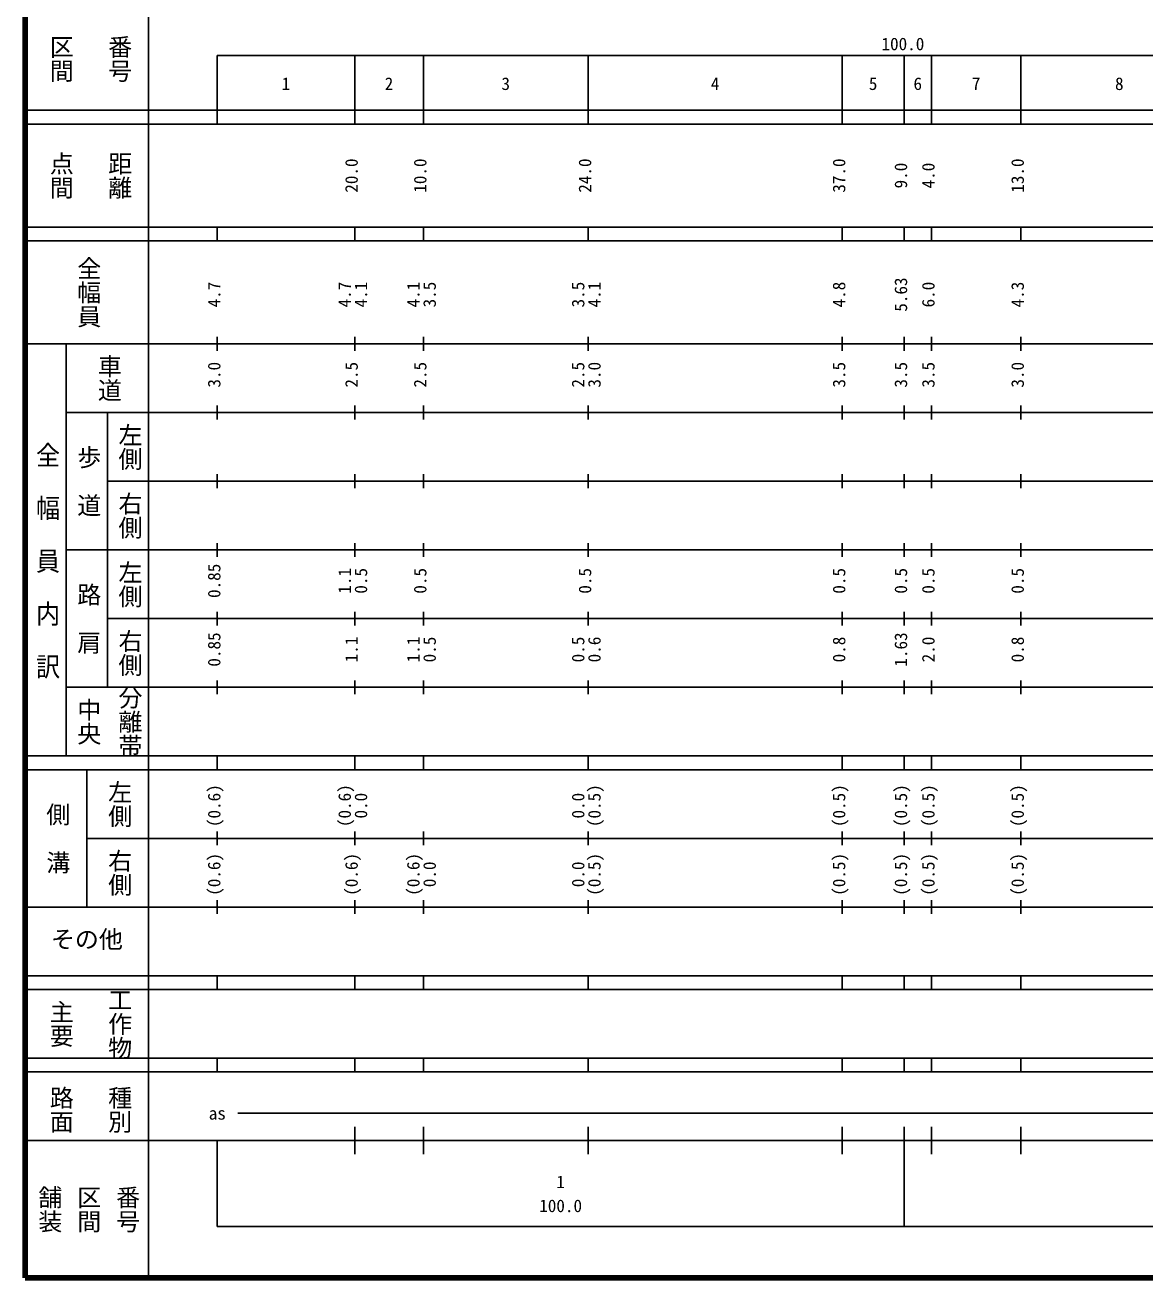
# Model space of a CAD drawing. Units: millimetres on the paper. Extents: x 40 to 680, y 20 to 380.
# Drawn here: x 40 to 203.1, y 20 to 202.4 of the extents above; entities that cross this region are included whole.
import ezdxf
from ezdxf.enums import TextEntityAlignment as Align

# ---------------------------------------------------------------- set-up
doc = ezdxf.new("R2010")
doc.units = ezdxf.units.MM
doc.layers.add('M-TTL', color=2, linetype='Continuous', lineweight=140)
doc.layers.add('M-TTL-BAND', color=7, linetype='Continuous', lineweight=25)
doc.styles.add('@ＭＳ ゴシック', font='')
doc.styles.add('ＭＳ ゴシック', font='')
doc.styles.get('@ＭＳ ゴシック').set_extended_font_data('@MS Gothic')
doc.styles.get('ＭＳ ゴシック').set_extended_font_data('MS Gothic')

msp = doc.modelspace()

# ---------------------------------------------------------------- linework, layer by layer
at = {"layer": 'M-TTL'}
for p, q in [((40, 380), (40, 20)), ((40, 20), (680, 20))]:
    msp.add_line(p, q, dxfattribs=at)
at = {"layer": 'M-TTL-BAND'}
for p, q in [((58, 370), (58, 20)), ((68, 198), (579, 198)), ((68, 198), (68, 188)), ((88, 188), (88, 198)), ((98, 188), (98, 198)), ((122, 188), (122, 198)), ((159, 188), (159, 198)), ((168, 188), (168, 198)), ((172, 188), (172, 198)), ((185, 188), (185, 198)), ((40, 190), (579, 190)), ((40, 188), (579, 188)), ((40, 173), (579, 173)), ((68, 171), (68, 173)), ((88, 171), (88, 173)), ((98, 171), (98, 173)), ((122, 171), (122, 173)), ((159, 171), (159, 173)), ((168, 171), (168, 173)), ((172, 171), (172, 173)), ((185, 171), (185, 173)), ((40, 171), (579, 171)), ((68, 155), (68, 157)), ((88, 155), (88, 157)), ((98, 155), (98, 157)), ((122, 155), (122, 157)), ((159, 155), (159, 157)), ((168, 155), (168, 157)), ((172, 155), (172, 157)), ((185, 155), (185, 157)), ((40, 156), (579, 156)), ((46, 96), (46, 156)), ((46, 146), (579, 146)), ((52, 146), (52, 106)), ((68, 145), (68, 147)), ((88, 145), (88, 147)), ((98, 145), (98, 147)), ((122, 145), (122, 147)), ((159, 145), (159, 147)), ((168, 145), (168, 147)), ((172, 145), (172, 147)), ((185, 145), (185, 147)), ((68, 135), (68, 137)), ((88, 135), (88, 137)), ((98, 135), (98, 137)), ((122, 135), (122, 137)), ((159, 135), (159, 137)), ((168, 135), (168, 137)), ((172, 135), (172, 137)), ((185, 135), (185, 137)), ((52, 136), (579, 136)), ((46, 126), (579, 126)), ((68, 125), (68, 127)), ((88, 125), (88, 127)), ((98, 125), (98, 127)), ((122, 125), (122, 127)), ((159, 125), (159, 127)), ((168, 125), (168, 127)), ((172, 125), (172, 127)), ((185, 125), (185, 127)), ((68, 115), (68, 117)), ((88, 115), (88, 117)), ((98, 115), (98, 117)), ((122, 115), (122, 117)), ((159, 115), (159, 117)), ((168, 115), (168, 117)), ((172, 115), (172, 117)), ((185, 115), (185, 117)), ((52, 116), (579, 116)), ((46, 106), (579, 106)), ((68, 105), (68, 107)), ((88, 105), (88, 107)), ((98, 105), (98, 107)), ((122, 105), (122, 107)), ((159, 105), (159, 107)), ((168, 105), (168, 107)), ((172, 105), (172, 107)), ((185, 105), (185, 107)), ((40, 96), (579, 96)), ((68, 94), (68, 96)), ((88, 94), (88, 96)), ((98, 94), (98, 96)), ((122, 94), (122, 96)), ((159, 94), (159, 96)), ((168, 94), (168, 96)), ((172, 94), (172, 96)), ((185, 94), (185, 96)), ((40, 94), (579, 94)), ((49, 94), (49, 74)), ((49, 84), (579, 84)), ((68, 83), (68, 85)), ((88, 83), (88, 85)), ((98, 83), (98, 85)), ((122, 83), (122, 85)), ((159, 83), (159, 85)), ((168, 83), (168, 85)), ((172, 83), (172, 85)), ((185, 83), (185, 85)), ((68, 73), (68, 75)), ((88, 73), (88, 75)), ((98, 73), (98, 75)), ((122, 73), (122, 75)), ((159, 73), (159, 75)), ((168, 73), (168, 75)), ((172, 73), (172, 75)), ((185, 73), (185, 75)), ((40, 74), (579, 74)), ((40, 64), (579, 64)), ((68, 62), (68, 64)), ((88, 62), (88, 64)), ((98, 62), (98, 64)), ((122, 62), (122, 64)), ((159, 62), (159, 64)), ((168, 62), (168, 64)), ((172, 62), (172, 64)), ((185, 62), (185, 64)), ((40, 62), (579, 62)), ((40, 52), (579, 52)), ((68, 50), (68, 52)), ((88, 50), (88, 52)), ((98, 50), (98, 52)), ((122, 50), (122, 52)), ((159, 50), (159, 52)), ((168, 50), (168, 52)), ((172, 50), (172, 52)), ((185, 50), (185, 52)), ((40, 50), (579, 50)), ((71, 44), (565, 44)), ((88, 38), (88, 42)), ((98, 38), (98, 42)), ((122, 38), (122, 42)), ((159, 38), (159, 42)), ((168, 27.5), (168, 42)), ((172, 38), (172, 42)), ((185, 38), (185, 42)), ((40, 40), (579, 40)), ((68, 40), (68, 27.5)), ((68, 27.5), (579, 27.5))]:
    msp.add_line(p, q, dxfattribs=at)

# ---------------------------------------------------------------- texts
for s, height, rotation, style, p in [('番号', 2.566, 270, '@ＭＳ ゴシック', (51.75, 201)), ('区間', 2.566, 270, '@ＭＳ ゴシック', (43.25, 201)), ('点間', 2.566, 270, '@ＭＳ ゴシック', (43.25, 184)), ('距離', 2.566, 270, '@ＭＳ ゴシック', (51.75, 184)), ('20.0', 1.833, 90, 'ＭＳ ゴシック', (89, 178)), ('10.0', 1.833, 90, 'ＭＳ ゴシック', (99, 178)), ('24.0', 1.833, 90, 'ＭＳ ゴシック', (123, 178)), ('37.0', 1.833, 90, 'ＭＳ ゴシック', (160, 178)), ('13.0', 1.833, 90, 'ＭＳ ゴシック', (186, 178)), ('9.0', 1.833, 90, 'ＭＳ ゴシック', (169, 178.625)), ('4.0', 1.833, 90, 'ＭＳ ゴシック', (173, 178.625)), ('全幅員', 2.566, 270, '@ＭＳ ゴシック', (47.25, 168.75)), ('4.7', 1.833, 90, 'ＭＳ ゴシック', (69, 161.299)), ('4.7', 1.833, 90, 'ＭＳ ゴシック', (88, 161.299)), ('4.1', 1.833, 90, 'ＭＳ ゴシック', (90.37, 161.299)), ('4.1', 1.833, 90, 'ＭＳ ゴシック', (98, 161.299)), ('3.5', 1.833, 90, 'ＭＳ ゴシック', (100.37, 161.299)), ('3.5', 1.833, 90, 'ＭＳ ゴシック', (122, 161.299)), ('4.1', 1.833, 90, 'ＭＳ ゴシック', (124.37, 161.299)), ('4.8', 1.833, 90, 'ＭＳ ゴシック', (160, 161.299)), ('5.63', 1.833, 90, 'ＭＳ ゴシック', (169, 160.674)), ('6.0', 1.833, 90, 'ＭＳ ゴシック', (173, 161.299)), ('4.3', 1.833, 90, 'ＭＳ ゴシック', (186, 161.299)), ('車道', 2.566, 270, '@ＭＳ ゴシック', (50.25, 154.5)), ('3.0', 1.833, 90, 'ＭＳ ゴシック', (69, 149.625)), ('3.0', 1.833, 90, 'ＭＳ ゴシック', (124.37, 149.625)), ('3.0', 1.833, 90, 'ＭＳ ゴシック', (186, 149.625)), ('2.5', 1.833, 90, 'ＭＳ ゴシック', (89, 149.625)), ('2.5', 1.833, 90, 'ＭＳ ゴシック', (99, 149.625)), ('2.5', 1.833, 90, 'ＭＳ ゴシック', (122, 149.625)), ('3.5', 1.833, 90, 'ＭＳ ゴシック', (160, 149.625)), ('3.5', 1.833, 90, 'ＭＳ ゴシック', (169, 149.625)), ('3.5', 1.833, 90, 'ＭＳ ゴシック', (173, 149.625)), ('左側', 2.566, 270, '@ＭＳ ゴシック', (53.25, 144.5)), ('歩\u3000道', 2.566, 270, '@ＭＳ ゴシック', (47.25, 141.25)), ('右側', 2.566, 270, '@ＭＳ ゴシック', (53.25, 134.5)), ('左側', 2.566, 270, '@ＭＳ ゴシック', (53.25, 124.5)), ('0.85', 1.833, 90, 'ＭＳ ゴシック', (69, 119)), ('1.1', 1.833, 90, 'ＭＳ ゴシック', (88, 119.625)), ('0.5', 1.833, 90, 'ＭＳ ゴシック', (90.37, 119.625)), ('0.5', 1.833, 90, 'ＭＳ ゴシック', (99, 119.625)), ('0.5', 1.833, 90, 'ＭＳ ゴシック', (123, 119.625)), ('0.5', 1.833, 90, 'ＭＳ ゴシック', (160, 119.625)), ('0.5', 1.833, 90, 'ＭＳ ゴシック', (169, 119.625)), ('0.5', 1.833, 90, 'ＭＳ ゴシック', (173, 119.625)), ('0.5', 1.833, 90, 'ＭＳ ゴシック', (186, 119.625)), ('路\u3000肩', 2.566, 270, '@ＭＳ ゴシック', (47.25, 121.25)), ('右側', 2.566, 270, '@ＭＳ ゴシック', (53.25, 114.5)), ('0.85', 1.833, 90, 'ＭＳ ゴシック', (69, 109)), ('1.1', 1.833, 90, 'ＭＳ ゴシック', (89, 109.625)), ('1.1', 1.833, 90, 'ＭＳ ゴシック', (98, 109.625)), ('0.5', 1.833, 90, 'ＭＳ ゴシック', (100.37, 109.625)), ('0.5', 1.833, 90, 'ＭＳ ゴシック', (122, 109.625)), ('0.6', 1.833, 90, 'ＭＳ ゴシック', (124.37, 109.625)), ('0.8', 1.833, 90, 'ＭＳ ゴシック', (160, 109.625)), ('1.63', 1.833, 90, 'ＭＳ ゴシック', (169, 109)), ('2.0', 1.833, 90, 'ＭＳ ゴシック', (173, 109.625)), ('0.8', 1.833, 90, 'ＭＳ ゴシック', (186, 109.625)), ('分離帯', 2.566, 270, '@ＭＳ ゴシック', (53.25, 106.25)), ('中央', 2.566, 270, '@ＭＳ ゴシック', (47.25, 104.5)), ('左側', 2.566, 270, '@ＭＳ ゴシック', (51.75, 92.5)), ('(0.6)', 1.833, 90, 'ＭＳ ゴシック', (69, 85.639)), ('(0.6)', 1.833, 90, 'ＭＳ ゴシック', (88, 85.639)), ('(0.5)', 1.833, 90, 'ＭＳ ゴシック', (124.37, 85.639)), ('(0.5)', 1.833, 90, 'ＭＳ ゴシック', (160, 85.639)), ('(0.5)', 1.833, 90, 'ＭＳ ゴシック', (169, 85.639)), ('(0.5)', 1.833, 90, 'ＭＳ ゴシック', (173, 85.639)), ('(0.5)', 1.833, 90, 'ＭＳ ゴシック', (186, 85.639)), ('0.0', 1.833, 90, 'ＭＳ ゴシック', (90.37, 86.889)), ('0.0', 1.833, 90, 'ＭＳ ゴシック', (122, 86.889)), ('側\u3000溝', 2.566, 270, '@ＭＳ ゴシック', (42.75, 89.25)), ('右側', 2.566, 270, '@ＭＳ ゴシック', (51.75, 82.5)), ('(0.6)', 1.833, 90, 'ＭＳ ゴシック', (69, 75.639)), ('(0.6)', 1.833, 90, 'ＭＳ ゴシック', (89, 75.639)), ('(0.6)', 1.833, 90, 'ＭＳ ゴシック', (98, 75.639)), ('0.0', 1.833, 90, 'ＭＳ ゴシック', (100.37, 76.889)), ('0.0', 1.833, 90, 'ＭＳ ゴシック', (122, 76.889)), ('(0.5)', 1.833, 90, 'ＭＳ ゴシック', (124.37, 75.639)), ('(0.5)', 1.833, 90, 'ＭＳ ゴシック', (160, 75.639)), ('(0.5)', 1.833, 90, 'ＭＳ ゴシック', (169, 75.639)), ('(0.5)', 1.833, 90, 'ＭＳ ゴシック', (173, 75.639)), ('(0.5)', 1.833, 90, 'ＭＳ ゴシック', (186, 75.639)), ('主要', 2.566, 270, '@ＭＳ ゴシック', (43.25, 60.5)), ('工作物', 2.566, 270, '@ＭＳ ゴシック', (51.75, 62.25)), ('路面', 2.566, 270, '@ＭＳ ゴシック', (43.25, 48)), ('種別', 2.566, 270, '@ＭＳ ゴシック', (51.75, 48)), ('舗装', 2.566, 270, '@ＭＳ ゴシック', (41.583, 33.5)), ('区間', 2.566, 270, '@ＭＳ ゴシック', (47.25, 33.5)), ('番号', 2.566, 270, '@ＭＳ ゴシック', (52.917, 33.5))]:
    msp.add_text(s, height=height, rotation=rotation, dxfattribs=dict(at, style=style)).set_placement(p, align=Align.BOTTOM_LEFT)
at = {"layer": 'M-TTL-BAND', "style": 'ＭＳ ゴシック'}
for s, height, p in [('100.0', 1.833, (164.719, 198.195)), ('1', 1.833, (77.375, 192.405)), ('2', 1.833, (92.375, 192.405)), ('3', 1.833, (109.375, 192.405)), ('4', 1.833, (139.875, 192.405)), ('5', 1.833, (162.875, 192.405)), ('6', 1.833, (169.375, 192.405)), ('7', 1.833, (177.875, 192.405)), ('8', 1.833, (198.725, 192.405)), ('その他', 2.566, (43.75, 67.25)), ('as', 1.833, (66.75, 42.5)), ('1', 1.833, (117.375, 32.523)), ('100.0', 1.833, (114.875, 29.033))]:
    msp.add_text(s, height=height, dxfattribs=at).set_placement(p, align=Align.BOTTOM_LEFT)
at = {"layer": 'M-TTL-BAND', "style": '@ＭＳ ゴシック', "width": 1.1}
msp.add_text('全\u3000幅\u3000員\u3000内\u3000訳', height=2.566, rotation=270, dxfattribs=at).set_placement((41.25, 141.75), align=Align.BOTTOM_LEFT)

doc.saveas('drawing.dxf')
